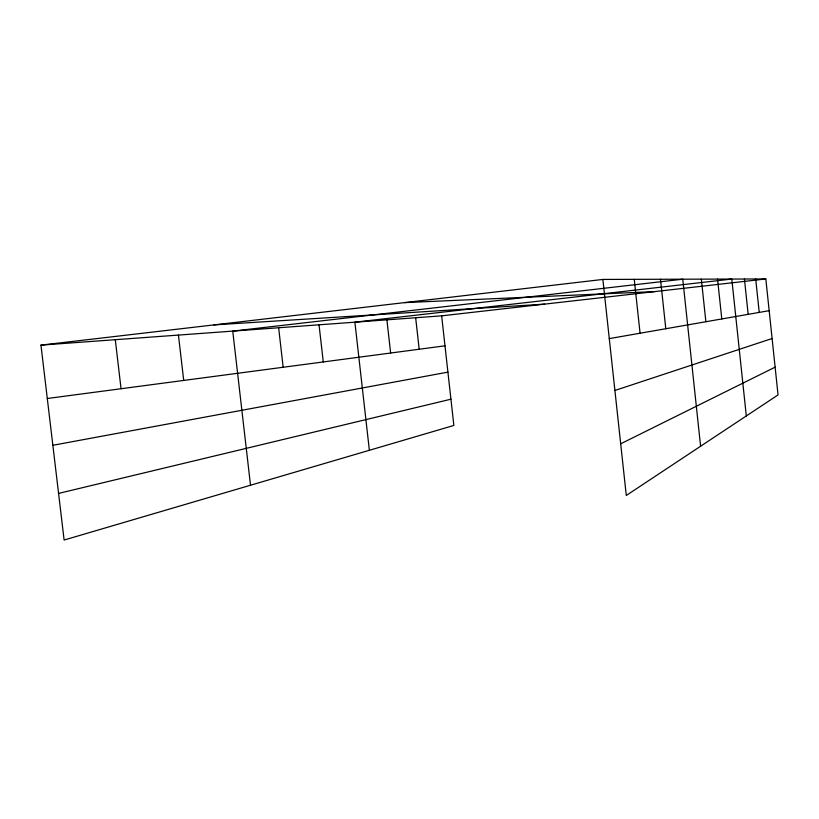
<?xml version="1.0" encoding="UTF-8"?>
<svg xmlns="http://www.w3.org/2000/svg" width="819" height="819" viewBox="0 0 819 819"><rect width="100%" height="100%" fill="white"/><g stroke="black" fill="none" stroke-linecap="round" stroke-linejoin="round"><path stroke-width="1.23" d="M620.689 443.806L775.122 367.158M614.905 390.468L772.102 338.513M58.579 493.417L450.941 399.201M52.856 445.29L447.921 372.123M609.285 338.605L769.174 310.677M47.297 398.505L444.993 345.823M40.95 345.127L441.646 315.847L453.859 425.45L64.117 540.038L40.95 345.127L602.866 279.433L765.826 278.962L778.05 394.932L626.289 495.464L602.866 279.433M441.646 315.847L765.826 278.962M213.933 324.908L544.655 304.125M404.545 302.62L654.801 291.595M115.295 339.701L121.048 388.728M178.44 335.084L183.712 380.436M278.644 327.764L283.159 367.26M250.512 485.237L232.739 331.111L682.749 279.197L700.603 446.242M386.896 319.85L390.632 353.02M369.369 450.296L354.883 322.184L731.797 279.054L746.314 415.96M319.041 324.805L323.27 361.947M415.663 317.752L419.185 349.242M660.493 279.269L665.796 328.736M634.254 279.34L640.069 333.231M744.43 279.023L748.167 314.342M717.546 279.095L721.785 318.96M701.34 279.146L705.876 321.734M755.702 278.982L759.233 312.418"/></g></svg>
